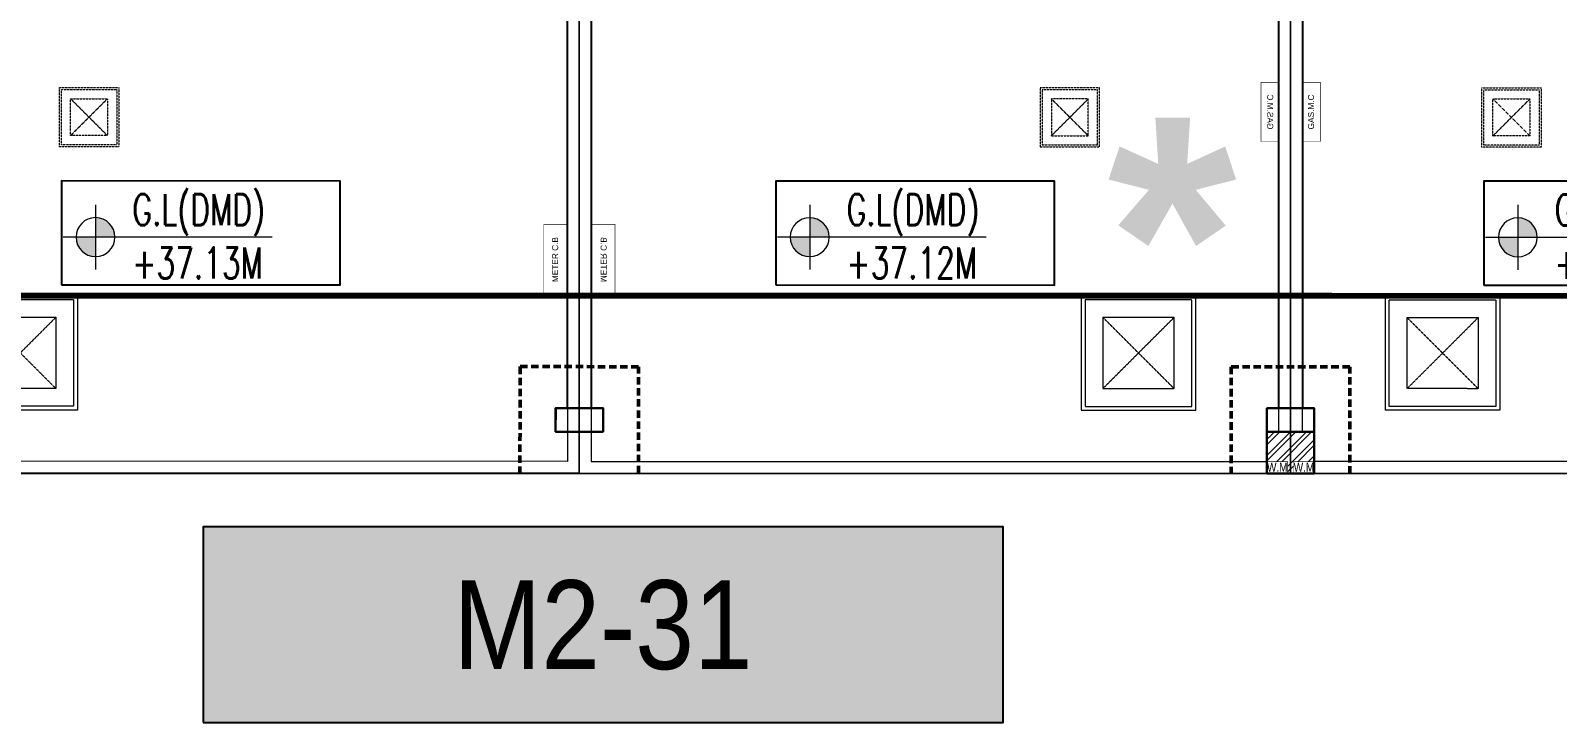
# Model space of a CAD drawing. Header units: centimetres. Extents: x -6122352 to 7132207, y -1694241 to 1947892.
# Drawn here: x 223788 to 236670, y -134591 to -128753 of the extents above; entities that cross this region are included whole.
import ezdxf
from ezdxf.enums import TextEntityAlignment as Align
from ezdxf.xclip import XClip

# ---------------------------------------------------------------- set-up
doc = ezdxf.new("R2010")
doc.units = ezdxf.units.CM
doc.header["$MEASUREMENT"] = 0
doc.header["$XCLIPFRAME"] = 2
for name, pattern in [('23585-XR-AR-END-SETTING OUT PLAN$0$HIDDEN', [0.375, 0.25, -0.125]), ('DASHED2', [0.375, 0.25, -0.125]), ('XR-AR-END-SETTING OUT PLAN$0$23261-XR-AR-SI-GF$0$HIDDEN', [0.375, 0.25, -0.125])]:
    doc.linetypes.add(name, pattern=pattern)
doc.layers.add('08-Compound Wall-4', color=7, linetype='Continuous', lineweight=25, true_color=0xff4405)
for name, color, linetype, lineweight in [('23585-XR-AR-102-6P-GF$0$A-FLOR-XREF', 7, 'Continuous', 9), ('23585-XR-AR-DAMAC PLOT LIMITS$0$1-Mid units', 41, 'Continuous', 5), ('23585-XR-AR-END-SETTING OUT PLAN$0$A-FLOR-UNDR', 8, '23585-XR-AR-END-SETTING OUT PLAN$0$HIDDEN', 5), ('23585-XR-AR-MID-ANNO-GF$0$945-4P-1-101-GROUND FLOOR PLAN$0$XR-MIDDLE-GROUND FLOOR PLAN$0$XR-MIDDLE-GROUND FLOOR PLAN$0$-DR-RW', 6, 'Continuous', 5), ('23585-XR-AR-MID-ANNO-GF$0$945-4P-1-101-GROUND FLOOR PLAN$0$XR-MIDDLE-GROUND FLOOR PLAN$0$XR-MIDDLE-GROUND FLOOR PLAN$0$S-ANNO-TXT', 3, 'Continuous', 25), ('23585-XR-AR-WATER METER$0$A-WALL', 7, 'Continuous', 30), ('23585-XR-AR-WATER METER$0$A-WALL-PATT', 8, 'Continuous', 5), ('23585-XR-AR-WATER METER$0$XR-END-GROUND FLOOR PLAN$0$XR-END-GROUND FLOOR PLAN$0$A-FLOR-PATT_EXT', 8, 'Continuous', 5), ('23585-XR-AR-WATER METER$0$XR-END-GROUND FLOOR PLAN$0$XR-MIDDLE TYPE 2-GROUND FLOOR PLAN$0$XR-MIDDLE-GROUND FLOOR PLAN$0$-DR-RW', 6, 'Continuous', 5), ('23585-XR-AR-WATER METER$0$XR-END-GROUND FLOOR PLAN$0$XR-MIDDLE TYPE 2-GROUND FLOOR PLAN$0$XR-MIDDLE-GROUND FLOOR PLAN$0$S-ANNO-TXT', 3, 'Continuous', 25), ('@ Foundations', 4, 'DASHED2', 50), ('A-ANNO-TEXT', 3, 'Continuous', 25), ('XR-AR-MID-SETTING OUT FOR MASTER$0$23585-XR-AR-MID-GROUND FLOOR$0$A-FLOR-PATT', 8, 'Continuous', 5), ('XR-AR-MID-SETTING OUT FOR MASTER$0$23585-XR-AR-MID-GROUND FLOOR$0$S-COLS', 51, 'Continuous', 40), ('XREF1$0$36-TAGLVL', 23, 'Continuous', 9)]:
    doc.layers.add(name, color=color, linetype=linetype, lineweight=lineweight)
for name, color, linetype in [('23585-XR-AR-BOUNDARY WALLS AND SETBACKS$0$setback', 7, 'XR-AR-END-SETTING OUT PLAN$0$23261-XR-AR-SI-GF$0$HIDDEN'), ('23585-XR-AR-MID-ANNO-GF$0$945-4P-1-101-GROUND FLOOR PLAN$0$XR-MIDDLE-GROUND FLOOR PLAN$0$XR-MIDDLE-GROUND FLOOR PLAN$0$-LPG-CABINET', 6, 'Continuous'), ('@MI-REF LAYER', 7, 'Continuous'), ('B_TH_6', 7, 'Continuous'), ('PANEL-TAGS', 7, 'Continuous'), ('XR-AR-MID-SETTING OUT FOR MASTER$0$23585-XR-AR-MID-GROUND FLOOR$0$GS-HATCH-FLOOR TILE', 251, 'Continuous'), ('XREF1$0$S-LEVELS', 2, 'Continuous'), ('XREF1$0$TYPICAL NEW PROFILE', 3, 'Continuous')]:
    doc.layers.add(name, color=color, linetype=linetype)
doc.styles.add('23585-XR-AR-MID-ANNO-GF$0$SDC-TEXT', font='arial.ttf')
doc.styles.add('23585-XR-AR-WATER METER$0$XR-END-GROUND FLOOR PLAN$0$XR-MIDDLE TYPE 2-GROUND FLOOR PLAN$0$XR-MIDDLE-GROUND FLOOR PLAN$0$Arial_1', font='arial.ttf', dxfattribs={"height": 0.00295059880239521})
doc.styles.add('Arial', font='arialbd.ttf')
doc.styles.add('PANELTAG_STYLE', font='arial.ttf')
doc.styles.add('XREF1$0$DLT_TEXT', font='romans.shx', dxfattribs={"width": 0.7})

# ---------------------------------------------------------------- blocks, each defined once
blk = doc.blocks.new('23585-XR-AR-BOUNDARY WALLS AND SETBACKS')
at = {"layer": '23585-XR-AR-BOUNDARY WALLS AND SETBACKS$0$setback', "ltscale": 40, "const_width": 0.05}
blk.add_lwpolyline([(496658.8904438047, 2768994.618443312), (496644.5136244429, 2769007.792603783), (496640.3602061271, 2769003.259610265), (496636.3067982168, 2768998.835801632), (496632.2533982176, 2768994.412001632), (496628.1999525758, 2768989.988351822), (496624.1463484088, 2768985.564547272), (496620.0929982165, 2768981.140801632), (496616.039552577, 2768976.717151821), (496611.8848731982, 2768972.182721277), (496626.262358151, 2768959.00904762), (496630.4169551398, 2768963.54325382), (496634.4703508894, 2768967.967049183), (496638.5237508903, 2768972.390849182), (496642.5771508896, 2768976.814649183), (496646.6305508894, 2768981.238449182), (496650.6839508899, 2768985.662249183), (496654.7373508896, 2768990.086049182), (496658.8904438047, 2768994.618443312)], dxfattribs=at)
blk = doc.blocks.new('A$C9d9485f6')
at = {"layer": 'A-ANNO-TEXT', "rotation": 312.4881850805905}
blk.add_blockref('23585-XR-AR-BOUNDARY WALLS AND SETBACKS', (-2377088.534775567, -1504219.252137818), dxfattribs=at)
blk = doc.blocks.new('23585-XR-AR-DAMAC PLOT LIMITS')
at = {"layer": '23585-XR-AR-DAMAC PLOT LIMITS$0$1-Mid units', "color": 251, "true_color": 0x636466}
for points in [[(496630.0415000003, 2768996.4387), (496634.0948999999, 2769000.862500001), (496651.7899000002, 2768984.6489), (496647.7364999996, 2768980.225099999)], [(496625.9880999997, 2768992.0151), (496630.0415000003, 2768996.4387), (496647.7364999996, 2768980.225099999), (496643.6831, 2768975.8013)], [(496621.9345000004, 2768987.5913), (496625.9880999997, 2768992.0151), (496643.6831, 2768975.8013), (496639.6297000004, 2768971.377499999)]]:
    blk.add_lwpolyline(points, close=True, dxfattribs=at)
blk = doc.blocks.new('A$Cf093b529')
at = {"layer": 'A-ANNO-TEXT'}
blk.add_blockref('23585-XR-AR-DAMAC PLOT LIMITS', (-495391.9901121984, -2768603.441896566), dxfattribs=at)
blk = doc.blocks.new('XR-AR-MID-SETTING OUT FOR MASTER$0$23585-XR-AR-MID-GROUND FLOOR$0$945-4P-1-101-GROUND FLOOR PLAN$0$XR-MIDDLE-CAR PARK HATCH')
at = {"layer": 'XR-AR-MID-SETTING OUT FOR MASTER$0$23585-XR-AR-MID-GROUND FLOOR$0$A-FLOR-PATT'}
blk.add_lwpolyline([(9250.002853021142, 100.0129149327577), (9249.99679574091, 5500.000000009181), (15050.00005108526, 5502.664669244065), (15050.00005108526, 100.450321876061)], close=True, dxfattribs=at)
blk = doc.blocks.new('XR-AR-MID-SETTING OUT FOR MASTER$0$23585-XR-AR-MID-GROUND FLOOR$0$A$C08698786')
at = {"layer": 'XR-AR-MID-SETTING OUT FOR MASTER$0$23585-XR-AR-MID-GROUND FLOOR$0$S-COLS', "color": 252, "lineweight": 30}
for points in [[(-200.1009931564331, 549.9997375011444), (199.8990068435669, 549.9997372627258), (199.8990068435669, 349.999737739563), (-200.1009931564331, 349.9997375011444)], [(5799.899006843567, 549.9997372627258), (6199.899006605148, 549.9997370243073), (6199.899006843567, 349.9997375011444), (5799.899006843567, 349.9997372627258)]]:
    blk.add_lwpolyline(points, close=True, dxfattribs=at)
blk = doc.blocks.new('23585-XR-AR-END-SETTING OUT PLAN$0$MH-800')
at = {"ltscale": 5}
for p, q in [((-294.2866479934596, -650.7456844130211), (305.7133520064239, -50.74568441302017)), ((-294.2866479934596, -50.74568441302108), (305.7133520064239, -650.7456844130202))]:
    blk.add_line(p, q, dxfattribs=at)
for points in [[(-476.9225677270265, 131.8902353205449), (-476.9225677270265, -833.381604146587), (488.3492717399907, -833.381604146588), (488.3492717399907, 131.8902353205449)], [(-444.2866479934597, 99.25431558697892), (-444.2866479934596, -800.7456844130211), (455.7133520064239, -800.7456844130202), (455.7133520064241, 99.2543155869771)], [(-294.2866479934596, -50.74568441302108), (-294.2866479934596, -650.7456844130211), (305.7133520064239, -650.7456844130202), (305.7133520064239, -50.74568441302017)]]:
    blk.add_lwpolyline(points, close=True, dxfattribs=at)
blk = doc.blocks.new('XR-AR-MID-SETTING OUT FOR MASTER')
at = {"layer": '23585-XR-AR-MID-ANNO-GF$0$945-4P-1-101-GROUND FLOOR PLAN$0$XR-MIDDLE-GROUND FLOOR PLAN$0$XR-MIDDLE-GROUND FLOOR PLAN$0$-DR-RW', "ltscale": 100, "const_width": 5}
blk.add_lwpolyline([(5900.05176121055, 1500.450321767838), (5700.05176121055, 1500.450321767838), (5700.05176121055, 2100.450321767838), (5900.05176121055, 2100.450321767838)], close=True, dxfattribs=at)
at = {"layer": '23585-XR-AR-MID-ANNO-GF$0$945-4P-1-101-GROUND FLOOR PLAN$0$XR-MIDDLE-GROUND FLOOR PLAN$0$XR-MIDDLE-GROUND FLOOR PLAN$0$-LPG-CABINET', "ltscale": 100, "const_width": 5}
blk.add_lwpolyline([(250.0585004000168, 3300.452212361579), (250.0585004000168, 2800.452212361579), (100.0585004000168, 2800.452212361579), (100.0585004000168, 3300.452212361579)], close=True, dxfattribs=at)
at = {"layer": '08-Compound Wall-4', "ltscale": 100}
blk.add_blockref('XR-AR-MID-SETTING OUT FOR MASTER$0$23585-XR-AR-MID-GROUND FLOOR$0$945-4P-1-101-GROUND FLOOR PLAN$0$XR-MIDDLE-CAR PARK HATCH', (-9150.000085264444, 0.1875896453857422), dxfattribs=at)
at = {"layer": '23585-XR-AR-END-SETTING OUT PLAN$0$A-FLOR-UNDR', "color": 8, "ltscale": 100, "xscale": -0.5182770836547854, "yscale": 0.5182770836547854, "zscale": 0.5182770836547854, "rotation": 270.0000009865863}
blk.add_blockref('23585-XR-AR-END-SETTING OUT PLAN$0$MH-800', (2044.600959901667, 3001.106258045715, -0.002995261741824737), dxfattribs=at)
at = {"layer": '23585-XR-AR-END-SETTING OUT PLAN$0$A-FLOR-UNDR', "color": 8, "ltscale": 100, "xscale": -1, "rotation": 270.0000009865863}
blk.add_blockref('23585-XR-AR-END-SETTING OUT PLAN$0$MH-800', (1633.529236924, 1009.498782204852), dxfattribs=at)
at = {"layer": 'XR-AR-MID-SETTING OUT FOR MASTER$0$23585-XR-AR-MID-GROUND FLOOR$0$GS-HATCH-FLOOR TILE', "color": 8}
blk.add_blockref('XR-AR-MID-SETTING OUT FOR MASTER$0$23585-XR-AR-MID-GROUND FLOOR$0$A$C08698786', (-1.490116119384766e-07, 0), dxfattribs=at)
at = {"layer": '23585-XR-AR-MID-ANNO-GF$0$945-4P-1-101-GROUND FLOOR PLAN$0$XR-MIDDLE-GROUND FLOOR PLAN$0$XR-MIDDLE-GROUND FLOOR PLAN$0$S-ANNO-TXT', "color": 3, "style": '23585-XR-AR-MID-ANNO-GF$0$SDC-TEXT'}
for s, p in [('GAS.M.C', (172.1149954927678, 3050.039734449925)), ('METER C.B', (5795.544322382313, 1802.866097628541))]:
    blk.add_text(s, height=50, rotation=90, dxfattribs=at).set_placement(p, align=Align.MIDDLE)
blk = doc.blocks.new('MID UNIT')
at = {"xscale": 0.001, "yscale": 0.001, "zscale": 0.001}
blk.add_blockref('XR-AR-MID-SETTING OUT FOR MASTER', (0, 0), dxfattribs=at)
blk = doc.blocks.new('TH_6')
at = {"xscale": -1}
blk.add_blockref('MID UNIT', (495826.3053798513, 2769163.996563952), dxfattribs=at)
for p in [(495814.3053798467, 2769163.996563952), (495826.3053798391, 2769163.996563952)]:
    blk.add_blockref('MID UNIT', p)
at = {"insert": (495825.3053798283, 2769166.996563945), "char_height": 2, "attachment_point": 2, "style": 'Arial'}
blk.add_mtext('\\pxqc;*', dxfattribs=at)
blk = doc.blocks.new('A$Ce2a03a74')
at = {"layer": 'B_TH_6', "xscale": 999.9914829579993, "yscale": 999.9914829579993, "zscale": 999.9914829579993}
blk.add_blockref('TH_6', (-495790404.5228079, -2769140733.343811), dxfattribs=at)
blk = doc.blocks.new('23585-XR-AR-WATER METER')
blk.add_wipeout([(-200.00083404560428, 0.45032184000598363), (199.99916595409016, 0.45032184000598363), (199.99374185594934, 350.2358142019075), (-200.0062581437451, 350.2358142019075)])
at = {"layer": '23585-XR-AR-WATER METER$0$A-WALL-PATT'}
h = blk.add_hatch(dxfattribs=at)
h.set_pattern_fill('ANSI32', color=252, scale=10)
h.set_pattern_definition([(44.99999999999999, (-9150.002121202524, -3.605964593589306e-08), (-67.3519209080187, 67.3519209080187), []), (44.99999999999999, (-9105.100821202523, -3.605964593589306e-08), (-67.3519209080187, 67.3519209080187), [])])
h.paths.add_polyline_path([(-200.000834057435, 350.2358142078083), (-200.0008340456043, 99.99997110869299), (-25.08044399994833, 99.9999705669834), (-25.08044400054496, -2.657325239852071e-07), (24.99742407832673, 0.4503218400059268), (24.99742407832673, 100.4503218400059), (199.9991659493535, 100.4503218483005), (199.999165942274, 350.2358141960067)])
at = {"layer": '23585-XR-AR-WATER METER$0$A-WALL'}
blk.add_lwpolyline([(-200.0008340456043, 0.4503218400059268), (199.9991659540901, 0.4503218400059268), (199.9937418559493, 350.2358142019075), (-200.0062581437451, 350.2358142019075)], close=True, dxfattribs=at)
at = {"layer": '23585-XR-AR-WATER METER$0$XR-END-GROUND FLOOR PLAN$0$XR-END-GROUND FLOOR PLAN$0$A-FLOR-PATT_EXT'}
blk.add_line((100.0021185953301, 0), (-100.0021185953301, 0), dxfattribs=at)
at = {"layer": '23585-XR-AR-WATER METER$0$XR-END-GROUND FLOOR PLAN$0$XR-MIDDLE TYPE 2-GROUND FLOOR PLAN$0$XR-MIDDLE-GROUND FLOOR PLAN$0$-DR-RW', "ltscale": 100, "const_width": 5}
for points in [[(-200.0008340753848, -1.630542101338506e-07), (-200.0008340747809, 99.9999712113713), (-25.0804440291322, 99.9999712113713), (-25.08044402972882, -1.630542101338506e-07)], [(24.99742404915014, -6.913469405844808e-07), (24.99742404974677, 99.99997068307857), (199.9178140954027, 99.99997068307857), (199.9178140947988, -6.913469405844808e-07)]]:
    blk.add_lwpolyline(points, close=True, dxfattribs=at)
at = {"layer": '23585-XR-AR-WATER METER$0$XR-END-GROUND FLOOR PLAN$0$XR-MIDDLE TYPE 2-GROUND FLOOR PLAN$0$XR-MIDDLE-GROUND FLOOR PLAN$0$S-ANNO-TXT', "style": '23585-XR-AR-WATER METER$0$XR-END-GROUND FLOOR PLAN$0$XR-MIDDLE TYPE 2-GROUND FLOOR PLAN$0$XR-MIDDLE-GROUND FLOOR PLAN$0$Arial_1', "width": 0.8}
for p in [(-112.1458292370589, 52.01606430610263), (112.8524288874687, 52.0160637778099)]:
    blk.add_text('W.M', height=75, dxfattribs=at).set_placement(p, align=Align.MIDDLE)
blk = doc.blocks.new('A$C4abd1289')
at = {"layer": '08-Compound Wall-4', "ltscale": 100}
for points in [[(0, 0), (200.0021820068359, 4.76837158203125e-07), (199.8981691896915, -4950.000262379646), (-0.1040131151676178, -4950.000261902809)], [(5999.999999701977, 4.76837158203125e-07), (6200.002182662487, -4.76837158203125e-07), (6199.898169249296, -4950.000262379646), (5999.895986706018, -4950.000261902809)]]:
    blk.add_lwpolyline(points, close=True, dxfattribs=at)
blk = doc.blocks.new('23585-XR-AR-MALDIVE-2$0$TH_6')
at = {"ltscale": 10, "xscale": 0.00100002623446598, "yscale": 0.00100002623446598, "zscale": 0.00100002623446598}
blk.add_blockref('A$Ce2a03a74', (495794.6272259735, 2769164.318430193), dxfattribs=at)
at = {"layer": '@ Foundations', "linetype": 'DASHED2', "ltscale": 0.25, "elevation": -5.795124248494134e-09}
blk.add_lwpolyline([(495820.8060889898, 2769164.896139623), (495819.8052786331, 2769164.896139623), (495819.8049000438, 2769163.996139622), (495820.8057104005, 2769163.996139622)], close=True, dxfattribs=at)
at = {"color": 10, "xscale": 0.001000007156229904, "yscale": 0.001000007156229904, "zscale": 0.001000007156229904}
for p in [(495820.205936506, 2769169.49682057), (495826.2059794584, 2769169.497544464)]:
    blk.add_blockref('A$C4abd1289', p, dxfattribs=at)
at = {"layer": '23585-XR-AR-102-6P-GF$0$A-FLOR-XREF', "xscale": 0.001, "yscale": 0.001, "zscale": 0.001}
blk.add_blockref('23585-XR-AR-WATER METER', (495826.3060478546, 2769163.99632595), dxfattribs=at)
at = {"layer": '@ Foundations', "linetype": 'DASHED2', "ltscale": 0.25, "elevation": -5.795124248494134e-09}
blk.add_lwpolyline([(495826.8060889898, 2769164.896139623), (495825.8052786331, 2769164.896139623), (495825.8049000438, 2769163.996139622), (495826.8057104005, 2769163.996139622)], close=True, dxfattribs=at)
blk = doc.blocks.new('A$Cd6a0eabc')
at = {"color": 1, "true_color": 0xeb0000, "const_width": 0.008}
blk.add_lwpolyline([(45.14994268165901, 0.0002116651739925146), (39.14993784902617, 0.0002128714695572853), (33.14993301499635, 0.0002140775322914124), (27.14992818236351, 0.000215284526348114), (21.14992334879935, 0.0002164896577596664), (15.14991851570085, 0.0002176968846470118), (9.149913681671023, 0.0002189027145504951), (0, 0.0002591158263385296), (0.0001522847451269627, 24.00041356263682), (9.15021342644468, 24.00050846207887), (15.15007080091164, 24.00037214322947), (21.15007563354447, 24.00037093670107), (27.15021558012813, 24.00022227084264), (33.15007295366377, 24.00008595082909), (39.15007778722793, 24.00008474569768), (45.15008261986077, 24.00008353847079), (54.29830086464062, 24.00011740718037), (54.2973008598201, 0)], close=True, dxfattribs=at)
blk = doc.blocks.new('XREF1$0$LVL  ATTR')
at = {"color": 7}
blk.add_wipeout([(-0.33727806633866564, 0.38352486299273547), (1.8973092599409713, 0.38352486299273547), (1.8973092599409713, -0.45047952129880775), (-0.33727806633866564, -0.4504795212988073)], dxfattribs=at)
at = {"layer": 'XREF1$0$36-TAGLVL', "extrusion": (-4.888139810645865e-07, 1.406522031717416e-17, 0.9999999999998805)}
h = blk.add_hatch(color=252, dxfattribs=at)
h.paths.add_polyline_path([(-0.06536514837319736, 0.1562500046566129, 0.4142135623730951), (-0.2216151483731973, 4.656612873077392e-09), (-0.06536514837319736, 4.656612873077392e-09)])
h.paths.add_polyline_path([(0.09088485162680264, 4.656612873077392e-09), (-0.06536514837319736, 4.656612873077392e-09), (-0.06536514837319736, -0.1562499953433871, 0.4142135623730951)])
at = {"layer": 'XREF1$0$36-TAGLVL', "extrusion": (-4.888139810645865e-07, 1.406522031717408e-17, 0.9999999999998805)}
for p, q in [((-0.06536515014719235, -0.2604166821887048), (-0.06536515014719235, 0.2604166511446238)), ((1.351057254982072, -1.396983861923218e-08, 5.262988010916589e-07), (-0.3253053234689158, -1.396983861923218e-08, -1.018362459642307e-07))]:
    blk.add_line(p, q, dxfattribs=at)
blk.add_circle((-0.06536514830387681, -4.494034574497252e-25, 3.195139836529895e-08), 0.15625, dxfattribs=at)
at = {"layer": 'XREF1$0$S-LEVELS', "color": 1}
blk.add_lwpolyline([(-0.3372780663386656, 0.3835248629927364), (1.897309259940972, 0.3835248629927364), (1.897309259940972, -0.4504795212988069), (-0.3372780663386656, -0.4504795212988069)], close=True, dxfattribs=at)
at = {"layer": 'XREF1$0$TYPICAL NEW PROFILE', "color": 3, "style": 'XREF1$0$DLT_TEXT', "width": 0.7}
for tag, p in [('+0.00M', (0.2413431143818681, 0.067100426539497, -0.0001437184612911057)), ('S.S.L', (0.2413431143818681, -0.3452672204089993, -0.0001437184612911057))]:
    blk.add_attdef(tag, p, '', height=0.2500000000000001, dxfattribs=at)
blk = doc.blocks.new('A$Cf0bbf950')
at = {"color": 1, "true_color": 0xeb0000, "const_width": 0.008}
blk.add_lwpolyline([(45.14994268119335, 0.5989486402831972), (39.14993784902617, 0.5989498463459313), (33.14993301499635, 0.5989510524086654), (27.14992818236351, 0.5989522594027221), (21.14992334879935, 0.5989534645341337), (15.14991851523519, 0.5989546719938517), (9.149913681671023, 0.5989558775909245), (0, 0.5989960911683738), (0.0001522847451269627, 24.59915053797886), (9.15021342644468, 24.59924543695524), (15.15007080044597, 24.59910911833867), (21.15007563354447, 24.59910791134462), (27.15021558012813, 24.59895924618468), (33.15007295366377, 24.59882292570546), (39.15007778722793, 24.59882172057405), (45.15008261986077, 24.59882051357999), (54.29830086464062, 24.59885438205674), (54.2973008598201, 0.598736974876374)], close=True, dxfattribs=at)
blk = doc.blocks.new('PANELTAG')
at = {"layer": 'PANEL-TAGS', "color": 1}
blk.add_lwpolyline([(-13.49999999999989, -3.300000000000182), (13.50000000000011, -3.300000000000182), (13.50000000000011, 3.299999999999727), (-13.49999999999989, 3.299999999999727)], close=True, dxfattribs=at)
at = {"layer": 'PANEL-TAGS', "color": 40, "true_color": 0xffd700}
blk.add_solid([(-13.49999999999989, -3.300000000000182), (13.50000000000011, -3.300000000000182), (-13.49999999999989, 3.299999999999727), (13.50000000000011, 3.299999999999727)], dxfattribs=at)
at = {"layer": 'PANEL-TAGS', "color": 5, "style": 'PANELTAG_STYLE', "width": 0.85}
blk.add_attdef('TAGNO', text='', height=3, dxfattribs=at).set_placement((1.13686837721616e-13, -4.547473508864641e-13), align=Align.MIDDLE)

msp = doc.modelspace()

# ---------------------------------------------------------------- block references
at = {"layer": '@MI-REF LAYER', "xscale": 1000, "yscale": 1000, "zscale": 1000}
msp.add_blockref('A$C9d9485f6', (-23958.95045533385, 48155.57226163784), dxfattribs=at)
at = {"layer": 'PANEL-TAGS'}
ref = msp.add_blockref('PANELTAG', (228618.3027774249, -133765.9674751796), dxfattribs=dict(at, xscale=250, yscale=250, zscale=250))
ref.add_attrib('TAGNO', 'M2-31', dxfattribs={"color": 5, "height": 750, "style": 'PANELTAG_STYLE', "width": 0.85}).set_placement((228618.3027774249, -133765.9674751796), align=Align.MIDDLE_CENTER)

# ---------------------------------------------------------------- next in the draw order: block references
at = {"layer": '@MI-REF LAYER'}
ref = msp.add_blockref('23585-XR-AR-MALDIVE-2$0$TH_6', (-496066867.0987805, -2769211397.596829), dxfattribs=dict(at, xscale=1000, yscale=1000, zscale=1000, rotation=359.9901722157166))
XClip(ref).set_block_clipping_path([(495793.2152802178, 2769163.996335161), (495847.25252525066, 2769163.9960809364), (495847.2535227563, 2769187.9361263197), (495838.3053463253, 2769187.8961598463), (495832.30534110335, 2769187.8961610533), (495826.3053362698, 2769187.896162259), (495820.3054766443, 2769187.896298579), (495814.30533649144, 2769187.8964472436), (495808.30533411563, 2769187.896448451), (495802.30547449016, 2769187.8965847697), (495793.21537316334, 2769187.9364898955)])

# ---------------------------------------------------------------- next in the draw order: block references
at = {"layer": '@MI-REF LAYER', "color": 10, "xscale": 1000, "yscale": 1000, "zscale": 1000, "rotation": 359.9901722112346}
msp.add_blockref('A$Cd6a0eabc', (201268.08905376, -132484.2654263978), dxfattribs=at)

# ---------------------------------------------------------------- next in the draw order: block references
at = {"layer": '@MI-REF LAYER', "color": 7}
ref = msp.add_blockref('XREF1$0$LVL  ATTR', (224405.0661372333, -130495.9086597504, -0.0004145643639391252), dxfattribs=dict(at, xscale=-1051.480567989675, yscale=1051.480567989676, zscale=1051.480567989675, rotation=179.9900706703991))
ref.add_attrib('S.S.L', 'G.L(DMD)', (224648.1298299446, -130395.779150177, -0.1515317336735395), dxfattribs={"layer": 'XREF1$0$TYPICAL NEW PROFILE', "color": 3, "height": 262.8701419974187, "rotation": 359.9900739614624, "style": 'XREF1$0$DLT_TEXT', "width": 0.7})
ref.add_attrib('+0.00M', '+37.13M ', (224645.8264568188, -130845.1137491244, -0.1515317336735395), dxfattribs={"layer": 'XREF1$0$TYPICAL NEW PROFILE', "color": 3, "height": 262.8701419974187, "rotation": 359.9900739614624, "style": 'XREF1$0$DLT_TEXT', "width": 0.7})
ref = msp.add_blockref('XREF1$0$LVL  ATTR', (230430.8062141038, -130496.3111582227, -0.0004087692396906311), dxfattribs=dict(at, xscale=-1051.480567989675, yscale=1051.480567989676, zscale=1051.480567989675, rotation=179.9900706703991))
ref.add_attrib('S.S.L', 'G.L(DMD)', (230673.8699068152, -130396.1816486494, -0.151525938549291), dxfattribs={"layer": 'XREF1$0$TYPICAL NEW PROFILE', "color": 3, "height": 262.8701419974187, "rotation": 359.9900739614624, "style": 'XREF1$0$DLT_TEXT', "width": 0.7})
ref.add_attrib('+0.00M', '+37.12M ', (230671.5665336893, -130845.5162475968, -0.151525938549291), dxfattribs={"layer": 'XREF1$0$TYPICAL NEW PROFILE', "color": 3, "height": 262.8701419974187, "rotation": 359.9900739614624, "style": 'XREF1$0$DLT_TEXT', "width": 0.7})
ref = msp.add_blockref('XREF1$0$LVL  ATTR', (236404.8691051723, -130497.7992478533, -0.0004087692396906311), dxfattribs=dict(at, xscale=-1051.480567989675, yscale=1051.480567989676, zscale=1051.480567989675, rotation=179.9900706703991))
ref.add_attrib('S.S.L', 'G.L(DMD)', (236647.9327978836, -130397.66973828, -0.151525938549291), dxfattribs={"layer": 'XREF1$0$TYPICAL NEW PROFILE', "color": 3, "height": 262.8701419974187, "rotation": 359.9900739614624, "style": 'XREF1$0$DLT_TEXT', "width": 0.7})
ref.add_attrib('+0.00M', '+37.10M ', (236645.6294247578, -130847.0043372274, -0.151525938549291), dxfattribs={"layer": 'XREF1$0$TYPICAL NEW PROFILE', "color": 3, "height": 262.8701419974187, "rotation": 359.9900739614624, "style": 'XREF1$0$DLT_TEXT', "width": 0.7})

# ---------------------------------------------------------------- next in the draw order: block references
at = {"layer": '@MI-REF LAYER', "xscale": 1000, "yscale": 1000, "zscale": 1000, "rotation": 312.4882903633292}
msp.add_blockref('A$Cf093b529', (-891608.7329339073, 539022.7201118186), dxfattribs=at)
at = {"layer": '@MI-REF LAYER', "color": 10, "xscale": 1000, "yscale": 1000, "zscale": 1000, "rotation": 359.9901722150165}
msp.add_blockref('A$Cf0bbf950', (201267.6957719179, -133083.0023449223), dxfattribs=at)

doc.saveas('drawing.dxf')
